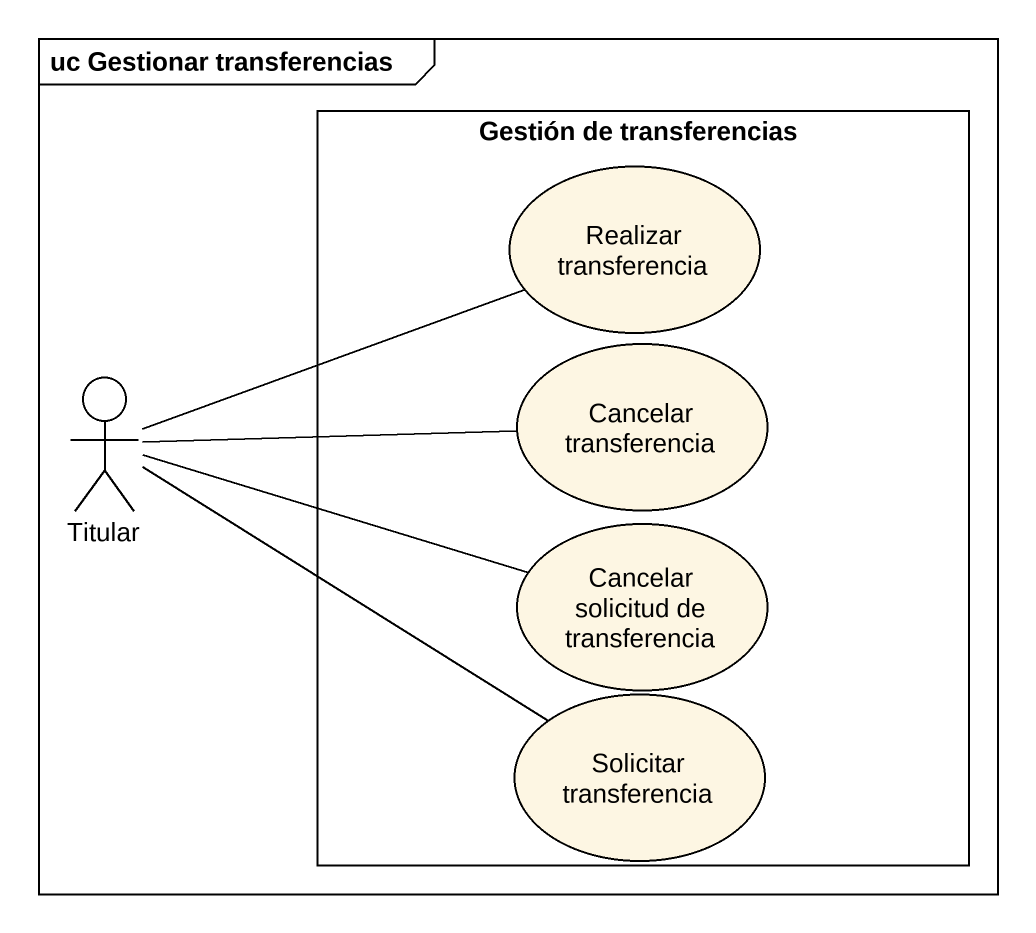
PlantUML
@startuml
mainframe uc Gestionar transferencias
rectangle "Gestión de transferencias" as Gestión_de_transferencias {
  usecase "Realizar transferencia" as Realizar_transferencia
  usecase "Cancelar transferencia" as Cancelar_transferencia
  usecase "Cancelar solicitud de transferencia" as Cancelar_solicitud_de
  usecase "Solicitar transferencia" as Solicitar_transferencia
}
actor Titular
Titular -right- Realizar_transferencia
Titular -right- Cancelar_transferencia
Titular -right- Cancelar_solicitud_de
Titular -right- Solicitar_transferencia
@enduml
